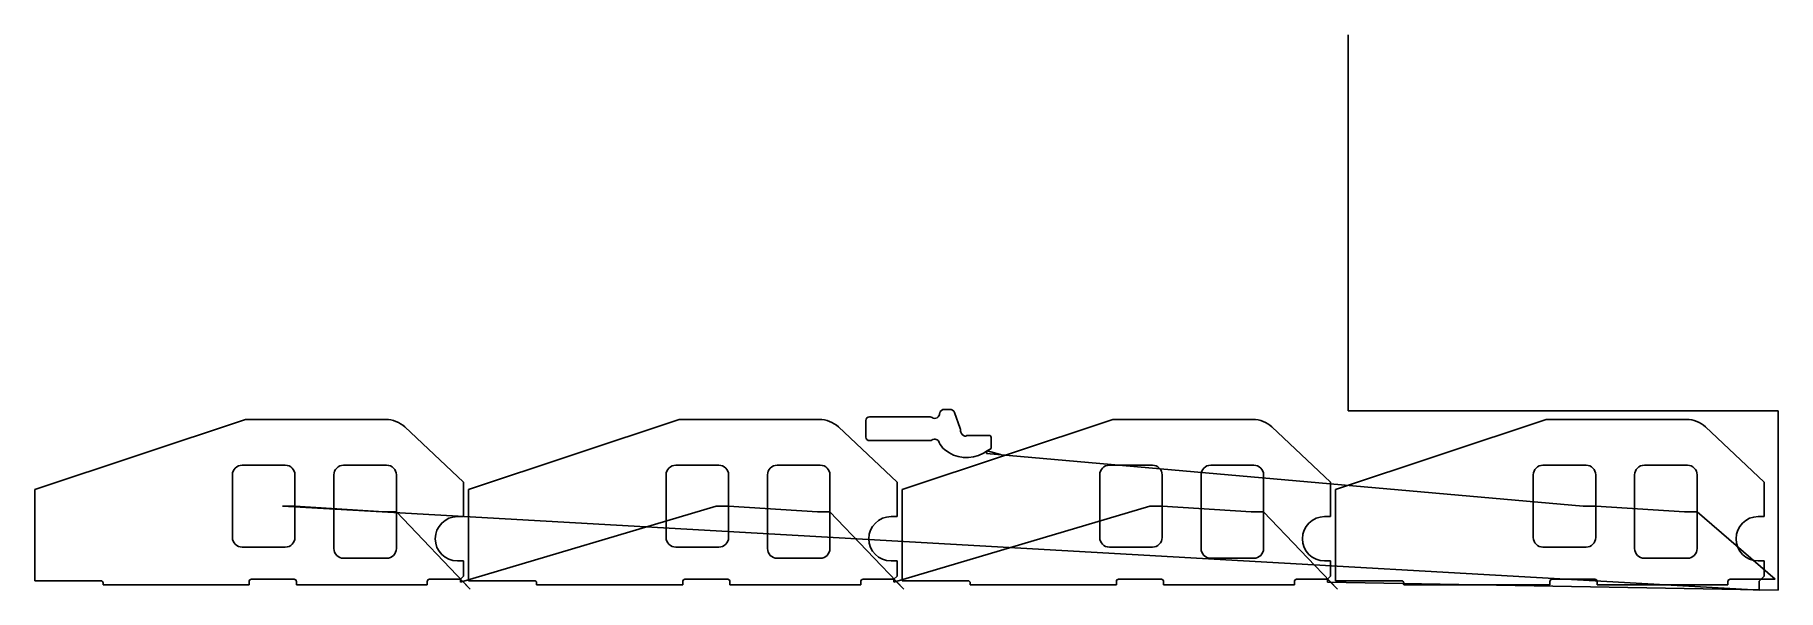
# Model space of a CAD drawing. Header units: metres. Extents: x 19 to 6295, y 0 to 2000.
import ezdxf

# ---------------------------------------------------------------- set-up
doc = ezdxf.new("R2010")
doc.units = ezdxf.units.M

msp = doc.modelspace()

# ---------------------------------------------------------------- linework, layer by layer
at = {"layer": 'TOOL_0'}
for p, q in [((4747.371, 1999.001), (4747.371, 2000.001)), ((4747.371, 646.369), (4747.371, 1999.001)), ((3276.069, 636.286), (3276.457, 637.5)), ((3293.569, 651.239), (3313.05, 651.239)), ((3329.503, 639.7), (3350.321, 582.241)), ((6295.093, 646.369), (4747.371, 646.369)), ((6295.093, 1.001), (6295.093, 646.369)), ((18.999, 362.59), (777.274, 615.002)), ((777.274, 615.002), (1282.112, 615.002)), ((1350.737, 587.738), (1561.799, 388.606)), ((1580.121, 362.59), (2338.396, 615.002)), ((2338.396, 615.002), (2843.234, 615.002)), ((2911.859, 587.738), (3122.921, 388.606)), ((3010.569, 551.239), (3010.569, 611.239)), ((3023.569, 623.739), (3241.986, 623.739)), ((3141.122, 362.59), (3899.397, 615.002)), ((3351.069, 577.983), (3351.069, 577.094)), ((3899.397, 615.002), (4404.235, 615.002)), ((4472.86, 587.738), (4683.922, 388.606)), ((4702.122, 362.59), (5460.397, 615.002)), ((5460.397, 615.002), (5965.235, 615.002)), ((6033.86, 587.738), (6244.922, 388.606)), ((3241.986, 538.739), (3023.569, 538.739)), ((3357.659, 561.184), (3362.408, 556.435)), ((3378.247, 557.239), (3453.569, 557.239)), ((3461.569, 509.584), (3447.733, 501.596)), ((3461.569, 549.739), (3461.569, 509.584)), ((920.399, 450.002), (765.399, 450.002)), ((1285.399, 450.002), (1130.399, 450.002)), ((2481.521, 450.002), (2326.521, 450.002)), ((2846.521, 450.002), (2691.521, 450.002)), ((3447.734, 501.596), (3433.898, 493.608)), ((3447.733, 501.596), (3445.145, 491.937)), ((3445.145, 491.937), (5593.521, 302.502)), ((3496.03, 488.655), (3447.734, 501.596)), ((4042.521, 450.002), (3887.521, 450.002)), ((4407.521, 450.002), (4252.521, 450.002)), ((5603.521, 450.002), (5448.521, 450.002)), ((5968.521, 450.002), (5813.521, 450.002)), ((730.399, 415.002), (730.399, 190.002)), ((955.399, 302.502), (955.399, 415.002)), ((1095.399, 415.002), (1095.399, 150.002)), ((1320.399, 282.502), (1320.399, 415.002)), ((1561.799, 388.606), (1561.799, 265.002)), ((2291.521, 415.002), (2291.521, 190.002)), ((2516.521, 302.502), (2516.521, 415.002)), ((2656.521, 415.002), (2656.521, 150.002)), ((2881.521, 282.502), (2881.521, 415.002)), ((3122.921, 388.606), (3122.921, 265.002)), ((3852.521, 415.002), (3852.521, 190.002)), ((4077.521, 302.502), (4077.521, 415.002)), ((4217.521, 415.002), (4217.521, 150.002)), ((4442.521, 282.502), (4442.521, 415.002)), ((4683.922, 388.606), (4683.922, 265.002)), ((5413.521, 415.002), (5413.521, 190.002)), ((5638.521, 302.502), (5638.521, 415.002)), ((5778.521, 415.002), (5778.521, 150.002)), ((6003.521, 282.502), (6003.521, 415.002)), ((6244.922, 388.606), (6244.922, 265.002)), ((18.999, 34.002), (18.999, 362.59)), ((1580.121, 34.002), (1580.121, 362.59)), ((3141.122, 34.002), (3141.122, 362.59)), ((4702.122, 34.002), (4702.122, 362.59)), ((6226.865, 0.001), (910.399, 302.502)), ((910.399, 302.502), (955.399, 302.502)), ((955.399, 190.002), (955.399, 302.502)), ((955.399, 302.502), (1275.399, 282.502)), ((1275.399, 282.502), (1320.399, 282.502)), ((1320.399, 150.002), (1320.399, 282.502)), ((1320.399, 282.502), (1586.169, 3.647)), ((1561.799, 265.002), (1540.399, 265.002)), ((1550.813, 29.002), (2471.521, 302.502)), ((2471.521, 302.502), (2516.521, 302.502)), ((2516.521, 190.002), (2516.521, 302.502)), ((2516.521, 302.502), (2836.521, 282.502)), ((2836.521, 282.502), (2881.521, 282.502)), ((2881.521, 150.002), (2881.521, 282.502)), ((2881.521, 282.502), (3147.29, 3.647)), ((3122.921, 265.002), (3101.521, 265.002)), ((3111.935, 29.002), (4032.521, 302.502)), ((4032.521, 302.502), (4077.521, 302.502)), ((4077.521, 190.002), (4077.521, 302.502)), ((4077.521, 302.502), (4397.521, 282.502)), ((4397.521, 282.502), (4442.521, 282.502)), ((4442.521, 150.002), (4442.521, 282.502)), ((4442.521, 282.502), (4708.291, 3.647)), ((4683.922, 265.002), (4662.522, 265.002)), ((5593.521, 302.502), (5638.521, 302.502)), ((5638.521, 190.002), (5638.521, 302.502)), ((5638.521, 302.502), (5958.521, 282.502)), ((5958.521, 282.502), (6003.521, 282.502)), ((6003.521, 150.002), (6003.521, 282.502)), ((6003.521, 282.502), (6283.936, 39.002)), ((6244.922, 265.002), (6223.522, 265.002)), ((765.399, 155.002), (920.399, 155.002)), ((2326.521, 155.002), (2481.521, 155.002)), ((3887.521, 155.002), (4042.521, 155.002)), ((5448.521, 155.002), (5603.521, 155.002)), ((1130.399, 115.002), (1285.399, 115.002)), ((1540.399, 105.002), (1561.799, 105.002)), ((1561.799, 105.002), (1561.799, 49.988)), ((2691.521, 115.002), (2846.521, 115.002)), ((3101.521, 105.002), (3122.921, 105.002)), ((3122.921, 105.002), (3122.921, 49.988)), ((4252.521, 115.002), (4407.521, 115.002)), ((4662.522, 105.002), (4683.922, 105.002)), ((4683.922, 105.002), (4683.922, 49.988)), ((5813.521, 115.002), (5968.521, 115.002)), ((6223.522, 105.002), (6244.922, 105.002)), ((6244.922, 105.002), (6244.922, 49.988)), ((256.399, 34.002), (18.999, 34.002)), ((264.399, 19.002), (264.399, 26.002)), ((790.399, 19.002), (264.399, 19.002)), ((790.399, 31.002), (790.399, 19.002)), ((952.399, 39.002), (798.399, 39.002)), ((960.399, 19.002), (960.399, 31.002)), ((1431.399, 19.002), (960.399, 19.002)), ((1431.399, 31.002), (1431.399, 19.002)), ((1550.813, 39.002), (1439.399, 39.002)), ((1561.799, 49.988), (1550.813, 39.002)), ((1586.169, 3.647), (1550.813, 39.002)), ((1550.813, 39.002), (1550.813, 29.002)), ((1817.521, 34.002), (1580.121, 34.002)), ((1825.521, 19.002), (1825.521, 26.002)), ((2351.521, 19.002), (1825.521, 19.002)), ((2351.521, 31.002), (2351.521, 19.002)), ((2513.521, 39.002), (2359.521, 39.002)), ((2521.521, 19.002), (2521.521, 31.002)), ((2992.521, 19.002), (2521.521, 19.002)), ((2992.521, 31.002), (2992.521, 19.002)), ((3111.935, 39.002), (3000.521, 39.002)), ((3122.921, 49.988), (3111.935, 39.002)), ((3147.29, 3.647), (3111.935, 39.002)), ((3111.935, 39.002), (3111.935, 29.002)), ((3378.522, 34.002), (3141.122, 34.002)), ((3386.522, 19.002), (3386.522, 26.002)), ((3912.522, 19.002), (3386.522, 19.002)), ((3912.522, 31.002), (3912.522, 19.002)), ((4074.522, 39.002), (3920.522, 39.002)), ((4082.522, 19.002), (4082.522, 31.002)), ((4553.522, 19.002), (4082.522, 19.002)), ((4553.522, 31.002), (4553.522, 19.002)), ((4672.936, 39.002), (4561.522, 39.002)), ((4683.922, 49.988), (4672.936, 39.002)), ((4708.291, 3.647), (4672.936, 39.002)), ((4672.936, 39.002), (4672.936, 29.002)), ((4672.936, 29.002), (6295.093, 0.001)), ((4939.522, 34.002), (4702.122, 34.002)), ((4947.522, 19.002), (4947.522, 26.002)), ((5473.522, 19.002), (4947.522, 19.002)), ((5473.522, 31.002), (5473.522, 19.002)), ((5635.522, 39.002), (5481.522, 39.002)), ((5643.522, 19.002), (5643.522, 31.002)), ((6114.522, 19.002), (5643.522, 19.002)), ((6114.522, 31.002), (6114.522, 19.002)), ((6233.936, 39.002), (6122.522, 39.002)), ((6233.936, 39.002), (6226.865, 31.931)), ((6226.865, 31.931), (6226.865, 0.001)), ((6244.922, 49.988), (6233.936, 39.002)), ((6283.936, 39.002), (6233.936, 39.002)), ((6295.093, 0.001), (6295.093, 1.001)), ((6295.093, 1.001), (6295.093, 0.001)), ((6295.093, 0.001), (6295.093, 1.001)), ((6295.093, 0.001), (6295.093, 0.001))]:
    msp.add_line(p, q, dxfattribs=at)
for centre, radius, start, end in [((3258.569, 636.239), 17.499, 236.4434211, 0.1538797), ((3293.613, 633.658), 17.581, 90.143394, 167.3771652), ((3313.05, 633.739), 17.5, 19.9156922, 90), ((1282.112, 515.002), 100, 46.6657818, 90), ((2843.234, 515.002), 100, 46.6657818, 90), ((3022.557, 611.782), 12, 85.1622088, 182.5934566), ((3241.925, 611.037), 12.702, 56.7165094, 89.7248452), ((3338.049, 577.892), 13.02, 0.4004479, 19.5135103), ((3373.686, 577.143), 22.617, 180.1241318, 224.8781934), ((4404.235, 515.002), 100, 46.6657818, 90), ((5965.235, 515.002), 100, 46.6657818, 90), ((3022.557, 550.696), 12, 177.4065434, 274.8377912), ((3241.926, 551.44), 12.701, 270.2706654, 303.2821951), ((3258.57, 526.239), 17.5, 19.8773696, 123.5593073), ((3330.217, 552.341), 58.754, 200.05909, 231.3957801), ((3372.81, 599.447), 122.203, 229.569678, 299.9926201), ((3367.711, 561.738), 7.5, 225, 297.7507125), ((3378.367, 544.17), 13.069, 90.526077, 123.2401831), ((3454.593, 550.314), 7, 355.2880208, 98.411376), ((765.399, 415.002), 35, 90, 180), ((920.399, 415.002), 35, 0, 90), ((1130.399, 415.002), 35, 90, 180), ((1285.399, 415.002), 35, 0, 90), ((2326.521, 415.002), 35, 90, 180), ((2481.521, 415.002), 35, 0, 90), ((2691.521, 415.002), 35, 90, 180), ((2846.521, 415.002), 35, 0, 90), ((3887.521, 415.002), 35, 90, 180), ((4042.521, 415.002), 35, 0, 90), ((4252.521, 415.002), 35, 90, 180), ((4407.521, 415.002), 35, 0, 90), ((5448.521, 415.002), 35, 90, 180), ((5603.521, 415.002), 35, 0, 90), ((5813.521, 415.002), 35, 90, 180), ((5968.521, 415.002), 35, 0, 90), ((1540.399, 185.002), 80, 90, 270), ((3101.521, 185.002), 80, 90, 270), ((4662.522, 185.002), 80, 90, 270), ((6223.522, 185.002), 80, 90, 270), ((765.399, 190.002), 35, 180, 270), ((920.399, 190.002), 35, 270, 0), ((2326.521, 190.002), 35, 180, 270), ((2481.521, 190.002), 35, 270, 0), ((3887.521, 190.002), 35, 180, 270), ((4042.521, 190.002), 35, 270, 0), ((5448.521, 190.002), 35, 180, 270), ((5603.521, 190.002), 35, 270, 0), ((1130.399, 150.002), 35, 180, 270), ((1285.399, 150.002), 35, 270, 0), ((2691.521, 150.002), 35, 180, 270), ((2846.521, 150.002), 35, 270, 0), ((4252.521, 150.002), 35, 180, 270), ((4407.521, 150.002), 35, 270, 0), ((5813.521, 150.002), 35, 180, 270), ((5968.521, 150.002), 35, 270, 0), ((256.399, 26.002), 8, 0, 90), ((798.399, 31.002), 8, 90, 180), ((952.399, 31.002), 8, 0, 90), ((1439.399, 31.002), 8, 90, 180), ((1817.521, 26.002), 8, 0, 90), ((2359.521, 31.002), 8, 90, 180), ((2513.521, 31.002), 8, 0, 90), ((3000.521, 31.002), 8, 90, 180), ((3378.522, 26.002), 8, 0, 90), ((3920.522, 31.002), 8, 90, 180), ((4074.522, 31.002), 8, 0, 90), ((4561.522, 31.002), 8, 90, 180), ((4939.522, 26.002), 8, 0, 90), ((5481.522, 31.002), 8, 90, 180), ((5635.522, 31.002), 8, 0, 90), ((6122.522, 31.002), 8, 90, 180)]:
    msp.add_arc(centre, radius, start, end, dxfattribs=at)

doc.saveas('drawing.dxf')
